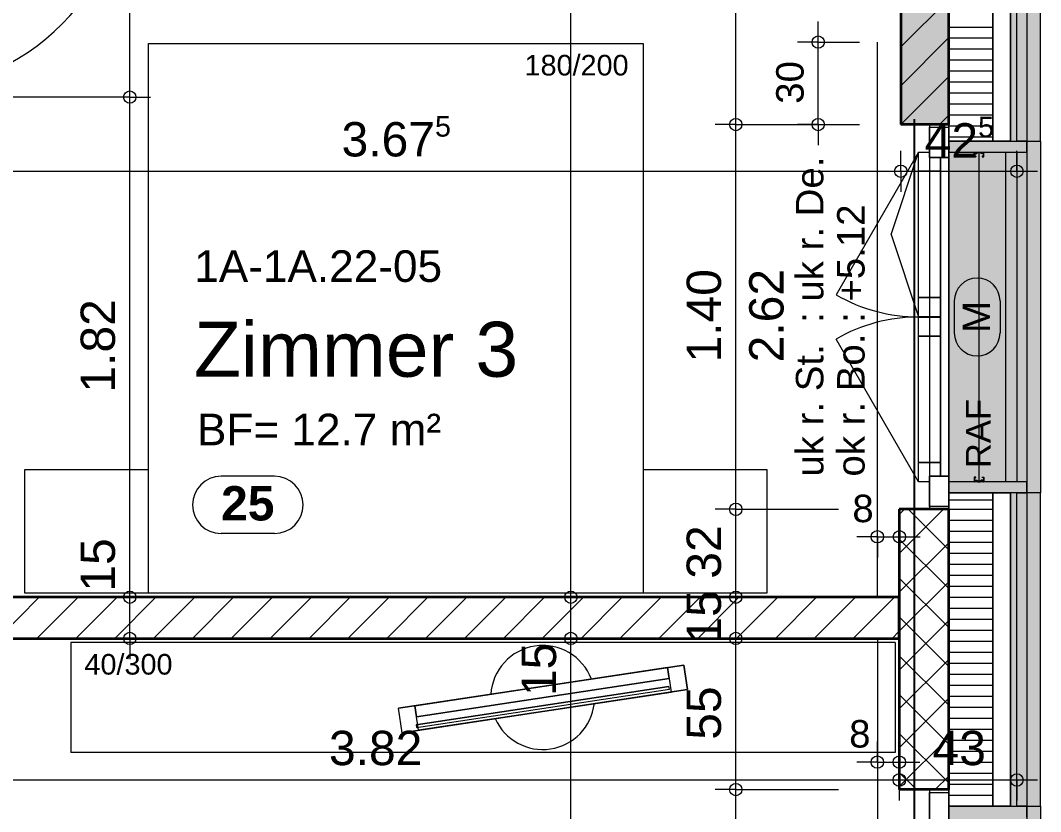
# Model space of a CAD drawing. Header units: metres. Extents: x 0.003 to 0.843, y 0.003 to 0.597.
# Drawn here: x 0.5668 to 0.641, y 0.2635 to 0.3211 of the extents above; entities that cross this region are included whole.
import ezdxf

# ---------------------------------------------------------------- set-up
doc = ezdxf.new("R2010")
doc.units = ezdxf.units.M
for name, pattern in [('AUSGEZOGEN', [0]), ('LINIE_23', [0.0079, 0.004, -0.0013, 0, -0.0013, 0, -0.0013]), ('PUNKT2', [3.175, 0, -3.175]), ('STRICHLINIE', [19.049999999999997, 12.7, -6.35]), ('STRICHPUNKT', [25.4, 12.7, -6.35, 0, -6.35])]:
    doc.linetypes.add(name, pattern=pattern)
for name, color, linetype, lineweight in [('Allgemein', 7, 'AUSGEZOGEN', 18), ('Bauachsen grob', 7, 'STRICHPUNKT', 13), ('Daemmung', 7, 'AUSGEZOGEN', 18), ('Elektro Text', 251, 'AUSGEZOGEN', 18), ('Fenster', 7, 'AUSGEZOGEN', 18), ('Fuellflaeche tragende Wände MW', 7, 'AUSGEZOGEN', 13), ('Holz Fassadenverkleidung', 7, 'AUSGEZOGEN', 18), ('Holzgelaender', 7, 'AUSGEZOGEN', 25), ('Konstruktion oben', 7, 'STRICHLINIE', 13), ('Moebel', 253, 'AUSGEZOGEN', 13), ('Oeffnungsrichtung Fenster', 7, 'AUSGEZOGEN', 13), ('Raumbezeichnung', 7, 'AUSGEZOGEN', 18), ('Rolladen', 7, 'AUSGEZOGEN', 13), ('Spengler', 7, 'AUSGEZOGEN', 18), ('Text Koten', 7, 'AUSGEZOGEN', 25), ('Text Werkplan Ausfuehrung', 7, 'AUSGEZOGEN', 25), ('Tuerzarge', 7, 'AUSGEZOGEN', 13), ('Unterkonstruktion', 7, 'AUSGEZOGEN', 18), ('Vorhangbrett', 7, 'AUSGEZOGEN', 13), ('Wand Beton bewehrt', 7, 'AUSGEZOGEN', 35), ('Wand Mauerwerk tragend', 7, 'AUSGEZOGEN', 35), ('Werkplan- Ausfuehrungsmasse', 7, 'AUSGEZOGEN', 13)]:
    doc.layers.add(name, color=color, linetype=linetype, lineweight=lineweight)
doc.styles.add('ARIAL', font='ARIAL.TTF')

msp = doc.modelspace()

# ---------------------------------------------------------------- hatches: boundary and pattern name
at = {"layer": 'Allgemein', "linetype": 'AUSGEZOGEN', "lineweight": 13}
h = msp.add_hatch(color=32, dxfattribs=at)
h.paths.add_polyline_path([(0.6388399857878693, 0.4874773561560801), (0.6388399857878693, 0.386497358413159), (0.6393199857771402, 0.386497358413159), (0.6393199857771406, 0.4874773561560801)])
h.paths.add_polyline_path([(0.6388399857878693, 0.3608973589853636), (0.6388399857878693, 0.3122973600716582), (0.6393199857771402, 0.3122973600716582), (0.6393199857771402, 0.3608973589853636)])
h.paths.add_polyline_path([(0.6388399857878693, 0.2866973606438628), (0.6388399857878693, 0.2854973606706849), (0.6393199857771402, 0.2854973606706849), (0.6393199857771402, 0.2866973606438628)])
h = msp.add_hatch(color=32, dxfattribs=at)
h.paths.add_polyline_path([(0.6388399857878693, 0.2382973617256871), (0.6388399857878693, 0.2025973625236443), (0.6393199857771402, 0.2025973625236443), (0.6393199857771402, 0.2382973617256871)])
h.paths.add_polyline_path([(0.6388399857878693, 0.2854973606706849), (0.6388399857878693, 0.2638973611534825), (0.6393199857771402, 0.2638973611534825), (0.6393199857771402, 0.2854973606706849)])
at = {"layer": 'Daemmung', "linetype": 'AUSGEZOGEN', "lineweight": 13}
for points in [[(0.6375599858164794, 0.3122973600716582), (0.6343599858880051, 0.3122973600716582), (0.6343599858880051, 0.3114973600895396), (0.6375599858164794, 0.3114973600895396), (0.6383599857985979, 0.3114973600895396), (0.6388399857878693, 0.3114973600895396), (0.639319985777139, 0.3114973600895396), (0.640039985761047, 0.3114973600895396), (0.640039985761047, 0.3122973600716582), (0.6393199857771402, 0.3122973600716582), (0.6388399857878693, 0.3122973600716582), (0.6383599857985979, 0.3122973600716582)], [(0.6375599858164794, 0.2874973606259814), (0.6343599858880051, 0.2874973606259814), (0.6343599858880051, 0.2866973606438628), (0.6375599858164794, 0.2866973606438628), (0.6383599857985979, 0.2866973606438628), (0.6388399857878693, 0.2866973606438628), (0.6393199857771402, 0.2866973606438628), (0.640039985761047, 0.2866973606438628), (0.640039985761047, 0.2874973606259814), (0.6393199857771392, 0.2874973606259814), (0.6388399857878693, 0.2874973606259814), (0.6383599857985979, 0.2874973606259814)], [(0.6375599858164794, 0.2638973611534825), (0.6343599858880051, 0.2638973611534825), (0.6343599858880051, 0.2630973611713639), (0.6375599858164794, 0.2630973611713639), (0.6383599857985979, 0.2630973611713639), (0.6388399857878693, 0.2630973611713639), (0.639319985777139, 0.2630973611713639), (0.640039985761047, 0.2630973611713639), (0.640039985761047, 0.2638973611534825), (0.6393199857771402, 0.2638973611534825), (0.6388399857878693, 0.2638973611534825), (0.6383599857985979, 0.2638973611534825)]]:
    msp.add_hatch(color=32, dxfattribs=at).paths.add_polyline_path(points)
at = {"layer": 'Fuellflaeche tragende Wände MW', "linetype": 'AUSGEZOGEN', "lineweight": 13}
msp.add_hatch(color=241, dxfattribs=at).paths.add_polyline_path([(0.6308599859662363, 0.3596973590121856), (0.6308599859662363, 0.3134973600448362), (0.6343599858880067, 0.3134973600448362), (0.6343599858880067, 0.3596973590121856)])
at = {"layer": 'Holzgelaender', "linetype": 'AUSGEZOGEN', "lineweight": 13}
msp.add_hatch(color=254, dxfattribs=at).paths.add_polyline_path([(0.6385199857950218, 0.3114973600895405), (0.6385199857950218, 0.2874973606259823), (0.6393199857771402, 0.2874973606259823), (0.6393199857771402, 0.3114973600895405)])
at = {"layer": 'Spengler', "linetype": 'AUSGEZOGEN', "lineweight": 13}
for points in [[(0.6410399857386956, 0.3122973600716582), (0.6410399857386956, 0.3608973589853636), (0.6393199857771402, 0.3608973589853636), (0.6393199857771402, 0.3122973600716582)], [(0.6410399857386954, 0.2866973606438628), (0.6410399857386956, 0.3122973600716582), (0.640039985761047, 0.3122973600716582), (0.640039985761047, 0.3114973600895396), (0.6343599858880051, 0.3114973600895396), (0.6343599858880051, 0.2874973606259814), (0.640039985761047, 0.2874973606259814), (0.640039985761047, 0.2866973606438628)], [(0.6410399857386954, 0.2866973606438628), (0.63931998577714, 0.2866973606438628), (0.63931998577714, 0.2638973611534825), (0.6410399857386954, 0.2638973611534825)], [(0.6410399857386954, 0.2382973617256871), (0.6410399857386956, 0.2638973611534825), (0.640039985761047, 0.2638973611534825), (0.640039985761047, 0.2630973611713639), (0.6343599858880051, 0.2630973611713639), (0.6343599858880051, 0.2390973617078057), (0.640039985761047, 0.2390973617078057), (0.640039985761047, 0.2382973617256871)]]:
    msp.add_hatch(color=254, dxfattribs=at).paths.add_polyline_path(points)

# ---------------------------------------------------------------- linework, layer by layer
at = {"layer": 'Allgemein', "color": 7, "linetype": 'AUSGEZOGEN', "lineweight": 13}
for p, q in [((0.6388399857878693, 0.3608973589853636), (0.6388399857878693, 0.3122973600716582)), ((0.6393199857771402, 0.3122973600716582), (0.6393199857771402, 0.3608973589853636)), ((0.6388399857878693, 0.2866973606438628), (0.6388399857878693, 0.2854973606706849)), ((0.6393199857771402, 0.2854973606706849), (0.6393199857771402, 0.2866973606438628)), ((0.6388399857878693, 0.2854973606706849), (0.6388399857878693, 0.2638973611534825)), ((0.6393199857771402, 0.2638973611534825), (0.6393199857771402, 0.2854973606706849))]:
    msp.add_line(p, q, dxfattribs=at)
at = {"layer": 'Bauachsen grob', "color": 32, "linetype": 'LINIE_23', "lineweight": 25, "true_color": 0xc36e14}
msp.add_line((0.6318599859438845, 0.01389736674141798), (0.6318599859438845, 0.5809999870806932), dxfattribs=at)
at = {"layer": 'Daemmung', "color": 7, "linetype": 'AUSGEZOGEN', "lineweight": 18}
for p, q in [((0.6375599858164794, 0.3122973600716582), (0.6375599858164794, 0.3608973589853636)), ((0.6343599858880049, 0.3596973590121856), (0.6343599858880049, 0.3134973600448362)), ((0.6343599858880049, 0.3134973600448362), (0.6343599858880049, 0.3122973600716582)), ((0.6375599858164797, 0.3122973600716582), (0.6343599858880051, 0.3122973600716582)), ((0.6343599858880051, 0.2866973606438628), (0.6375599858164797, 0.2866973606438628)), ((0.6343599858880049, 0.2866973606438628), (0.6343599858880049, 0.2854973606706849)), ((0.6375599858164794, 0.2854973606706849), (0.6375599858164794, 0.2866973606438628)), ((0.6343599858880049, 0.2854973606706849), (0.6343599858880049, 0.2650973611266604)), ((0.6375599858164794, 0.2638973611534825), (0.6375599858164794, 0.2854973606706849)), ((0.6343599858880049, 0.2650973611266604), (0.6343599858880049, 0.2638973611534825)), ((0.6375599858164797, 0.2638973611534825), (0.6343599858880051, 0.2638973611534825))]:
    msp.add_line(p, q, dxfattribs=at)
at = {"layer": 'Daemmung', "color": 7, "linetype": 'AUSGEZOGEN', "lineweight": 13}
for p, q in [((0.6375599858164794, 0.3122973600716582), (0.6343599858880051, 0.3122973600716582)), ((0.6343599858880051, 0.3122973600716582), (0.6343599858880051, 0.3114973600895396)), ((0.6383599857985979, 0.3122973600716582), (0.6375599858164794, 0.3122973600716582)), ((0.6388399857878693, 0.3122973600716582), (0.6383599857985979, 0.3122973600716582)), ((0.640039985761047, 0.3122973600716582), (0.6393199857771402, 0.3122973600716582)), ((0.640039985761047, 0.3114973600895396), (0.640039985761047, 0.3122973600716582)), ((0.6343599858880051, 0.3114973600895396), (0.6375599858164794, 0.3114973600895396)), ((0.6375599858164794, 0.3114973600895396), (0.6383599857985979, 0.3114973600895396)), ((0.6383599857985979, 0.3114973600895396), (0.6388399857878693, 0.3114973600895396)), ((0.6388399857878693, 0.3114973600895396), (0.639319985777139, 0.3114973600895396)), ((0.639319985777139, 0.3114973600895396), (0.640039985761047, 0.3114973600895396)), ((0.6375599858164794, 0.2874973606259814), (0.6343599858880051, 0.2874973606259814)), ((0.6343599858880051, 0.2874973606259814), (0.6343599858880051, 0.2866973606438628)), ((0.6383599857985979, 0.2874973606259814), (0.6375599858164794, 0.2874973606259814)), ((0.6388399857878693, 0.2874973606259814), (0.6383599857985979, 0.2874973606259814)), ((0.6393199857771392, 0.2874973606259814), (0.6388399857878693, 0.2874973606259814)), ((0.640039985761047, 0.2874973606259814), (0.6393199857771392, 0.2874973606259814)), ((0.640039985761047, 0.2866973606438628), (0.640039985761047, 0.2874973606259814)), ((0.6343599858880051, 0.2866973606438628), (0.6375599858164794, 0.2866973606438628)), ((0.6375599858164794, 0.2866973606438628), (0.6383599857985979, 0.2866973606438628)), ((0.6383599857985979, 0.2866973606438628), (0.6388399857878693, 0.2866973606438628)), ((0.6393199857771402, 0.2866973606438628), (0.640039985761047, 0.2866973606438628)), ((0.6343599858880048, 0.2861973577924283), (0.637559981625945, 0.2861973576525521)), ((0.6343599876648731, 0.2846973607346627), (0.6375599858164795, 0.2846973605947863)), ((0.6343599876299036, 0.2838973607406231), (0.6375599858164794, 0.2838973606007467)), ((0.6343599875949348, 0.2830973607465836), (0.6375599858164794, 0.2830973606067072)), ((0.6343599875949348, 0.2830973607465836), (0.6375599858164794, 0.2830973606067072)), ((0.6343599875599655, 0.282297360752544), (0.6375599858164794, 0.2822973606126676)), ((0.6343599875249964, 0.2814973607585046), (0.6375599858164795, 0.2814973606186281)), ((0.6343599874900273, 0.280697360764465), (0.6375599858164794, 0.2806973606245886)), ((0.6343599874550583, 0.2798973607704255), (0.6375599858164795, 0.2798973606305491)), ((0.6343599874550583, 0.2798973607704255), (0.6375599858164795, 0.2798973606305491)), ((0.6343599874200891, 0.2790973607763859), (0.6375599858164795, 0.2790973606365096)), ((0.63435998738512, 0.2782973607823463), (0.6375599858164795, 0.27829736064247)), ((0.634359987350151, 0.2774973607883069), (0.6375599858164795, 0.2774973606484305)), ((0.6343599873151818, 0.2766973607942673), (0.6375599858164795, 0.2766973606543909)), ((0.6343599873151818, 0.2766973607942673), (0.6375599858164795, 0.2766973606543909)), ((0.6343599872802128, 0.2758973608002278), (0.6375599858164795, 0.2758973606603514)), ((0.6343599872452436, 0.2750973608061882), (0.6375599858164794, 0.2750973606663119)), ((0.6343599872102745, 0.2742973608121487), (0.6375599858164795, 0.2742973606722723)), ((0.6343599871753055, 0.2734973608181092), (0.6375599858164795, 0.2734973606782328)), ((0.6343599871753055, 0.2734973608181092), (0.6375599858164795, 0.2734973606782328)), ((0.6343599871403364, 0.2726973608240696), (0.6375599858164795, 0.2726973606841933)), ((0.6375599858164794, 0.2638973611534825), (0.6343599858880051, 0.2638973611534825)), ((0.6343599858880051, 0.2638973611534825), (0.6343599858880051, 0.2630973611713639)), ((0.6383599857985979, 0.2638973611534825), (0.6375599858164794, 0.2638973611534825)), ((0.6388399857878693, 0.2638973611534825), (0.6383599857985979, 0.2638973611534825)), ((0.640039985761047, 0.2638973611534825), (0.6393199857771402, 0.2638973611534825)), ((0.640039985761047, 0.2630973611713639), (0.640039985761047, 0.2638973611534825))]:
    msp.add_line(p, q, dxfattribs=at)
for points in [[(0.6343599858880049, 0.3205973575361285), (0.6343599858880049, 0.3205973575361285), (0.6375599831296169, 0.3205973573962521)], [(0.6343599858880049, 0.3197973575420889), (0.6343599858880049, 0.3197973575420889), (0.6375599830946478, 0.3197973574022126)], [(0.6343599858880049, 0.3197973575420889), (0.6343599858880049, 0.3197973575420889), (0.6375599830946478, 0.3197973574022126)], [(0.6343599858880049, 0.3189973575480493), (0.6343599858880049, 0.3189973575480493), (0.6375599830596788, 0.318997357408173)], [(0.6343599858880049, 0.31819735755401), (0.6343599858880049, 0.31819735755401), (0.6375599830247094, 0.3181973574141334)], [(0.6343599858880049, 0.3173973575599703), (0.634359985888005, 0.3173973575599703), (0.6375599829897406, 0.3173973574200941)], [(0.6343599858880049, 0.3165973575659308), (0.6343599858880049, 0.3165973575659308), (0.6375599829547711, 0.3165973574260544)], [(0.6343599858880049, 0.3165973575659308), (0.6343599858880049, 0.3165973575659308), (0.6375599829547711, 0.3165973574260544)], [(0.6343599858880049, 0.3157973575718912), (0.6343599858880049, 0.3157973575718912), (0.6375599829198023, 0.3157973574320149)], [(0.6343599858880049, 0.3149973575778516), (0.6343599858880049, 0.3149973575778516), (0.637559982884833, 0.3149973574379754)], [(0.6343599858880049, 0.3141973575838122), (0.6343599858880049, 0.3141973575838122), (0.6375599828498639, 0.3141973574439358)], [(0.6343599858880049, 0.3133973575897727), (0.6343599858880049, 0.3133973575897727), (0.6375599828148948, 0.3133973574498963)], [(0.6343599858880049, 0.3133973575897727), (0.6343599858880049, 0.3133973575897727), (0.6375599828148948, 0.3133973574498963)], [(0.6343599858880049, 0.312597357595733), (0.6343599858880049, 0.312597357595733), (0.6375599827799256, 0.3125973574558568)], [(0.6343599876998419, 0.2854973607287022), (0.6375599858164794, 0.2854973606706849), (0.6375599858164795, 0.2854973605888257)], [(0.6343599871053673, 0.2718973608300301), (0.6375599858164795, 0.2718973606901537), (0.6375599870815254, 0.2718973606901536)], [(0.6343599870703979, 0.2710973608359906), (0.6375599858164795, 0.2710973606961142), (0.6375599870465563, 0.2710973606961142)], [(0.6343599870354291, 0.270297360841951), (0.6375599858164795, 0.2702973607020746), (0.6375599870115872, 0.2702973607020746)], [(0.6343599870354291, 0.270297360841951), (0.6375599858164795, 0.2702973607020746), (0.6375599870115872, 0.2702973607020746)], [(0.6343599870004597, 0.2694973608479115), (0.6375599858164794, 0.2694973607080351), (0.6375599869766181, 0.2694973607080351)], [(0.6343599869654909, 0.268697360853872), (0.6375599858164795, 0.2686973607139956), (0.637559986941649, 0.2686973607139955)], [(0.6343599869305215, 0.2678973608598325), (0.6375599858164795, 0.267897360719956), (0.6375599869066796, 0.267897360719956)], [(0.6343599868955526, 0.2670973608657929), (0.6375599858164794, 0.2670973607259164), (0.6375599868717106, 0.2670973607259165)], [(0.6343599868955526, 0.2670973608657929), (0.6375599858164794, 0.2670973607259164), (0.6375599868717106, 0.2670973607259165)], [(0.6343599868605833, 0.2662973608717533), (0.6375599858164795, 0.2662973607318769), (0.6375599868367414, 0.2662973607318769)], [(0.6343599868256142, 0.2654973608777139), (0.6375599858164795, 0.2654973607378375), (0.6375599868017723, 0.2654973607378374)], [(0.6343599867906451, 0.2646973608836743), (0.6375599858164794, 0.2646973607437978), (0.6375599867668033, 0.2646973607437978)], [(0.6343599867556761, 0.2638973608896348), (0.6375599857660138, 0.2638973607497583), (0.6375599857660138, 0.2638973607497583), (0.6375599867318341, 0.2638973607497583)], [(0.6343599867556761, 0.2638973608896348), (0.6375599857660138, 0.2638973607497583), (0.6375599857660138, 0.2638973607497583), (0.6375599867318341, 0.2638973607497583)]]:
    msp.add_lwpolyline(points, dxfattribs=at)
at = {"layer": 'Elektro Text', "color": 40, "linetype": 'AUSGEZOGEN', "lineweight": 18}
for p, q in [((0.6347599858865114, 0.3006581152331034), (0.6347599858865114, 0.2983306936871212)), ((0.6380933191403718, 0.3006581152331034), (0.6380933191403718, 0.2983306936871212))]:
    msp.add_line(p, q, dxfattribs=at)
for centre, start, end in [((0.6364266525134415, 0.3006581152331034), 0, 180), ((0.6364266525134415, 0.2983306936871212), 180, 0)]:
    msp.add_arc(centre, 0.001666666626930237, start, end, dxfattribs=at)
at = {"layer": 'Fenster', "color": 7, "linetype": 'AUSGEZOGEN', "lineweight": 13}
for p, q in [((0.6329599859192993, 0.3100973601208321), (0.6329599859192993, 0.3009073603262447)), ((0.6329599859192993, 0.2980873603892765), (0.6329599859192993, 0.288897360594689))]:
    msp.add_line(p, q, dxfattribs=at)
for points in [[(0.6343599858880067, 0.3132973600493065), (0.6343599858880067, 0.3110973600984804), (0.6329599859192993, 0.3110973600984804), (0.6329599859192993, 0.3132973600493065), (0.6343599858880067, 0.3132973600493065)], [(0.6343599858880067, 0.3122973600716582), (0.6410399857386972, 0.3122973600716582), (0.6410399857386972, 0.2866973606438628), (0.6343599858880067, 0.2866973606438628), (0.6343599858880067, 0.3122973600716582)], [(0.6329599859192993, 0.3114973600895396), (0.6329599859192993, 0.3110973600984804), (0.6337599859014178, 0.3110973600984804), (0.6337599859014178, 0.3100973601208321), (0.6321599859371807, 0.3100973601208321), (0.6321599859371807, 0.3114973600895396), (0.6329599859192993, 0.3114973600895396)], [(0.6337599859014178, 0.2878973606170407), (0.6337599859014178, 0.299487360357984), (0.6329599859192993, 0.299487360357984), (0.6329599859192993, 0.299507360357537), (0.6337599859014178, 0.299507360357537), (0.6337599859014178, 0.3110973600984804), (0.6343599858880067, 0.3110973600984804), (0.6343599858880067, 0.2878973606170407), (0.6337599859014178, 0.2878973606170407)], [(0.6337599859014178, 0.3100973601208321), (0.6337599859014178, 0.3009073603262447), (0.6321599859371807, 0.3009073603262447), (0.6321599859371807, 0.3100973601208321), (0.6337599859014178, 0.3100973601208321)], [(0.6337599859014178, 0.3009073603262447), (0.6337599859014178, 0.299507360357537), (0.6329599859192993, 0.299507360357537), (0.6321599859371807, 0.299507360357537), (0.6321599859371807, 0.3009073603262447), (0.6337599859014178, 0.3009073603262447)], [(0.6329599859192993, 0.299487360357984), (0.6337599859014178, 0.299487360357984), (0.6337599859014178, 0.2980873603892765), (0.6321599859371807, 0.2980873603892765), (0.6321599859371807, 0.299487360357984), (0.6329599859192993, 0.299487360357984)], [(0.6337599859014178, 0.2980873603892765), (0.6337599859014178, 0.288897360594689), (0.6321599859371807, 0.288897360594689), (0.6321599859371807, 0.2980873603892765), (0.6337599859014178, 0.2980873603892765)], [(0.6337599859014178, 0.288897360594689), (0.6337599859014178, 0.2878973606170407), (0.6329599859192993, 0.2878973606170407), (0.6329599859192993, 0.2874973606259814), (0.6321599859371807, 0.2874973606259814), (0.6321599859371807, 0.288897360594689), (0.6337599859014178, 0.288897360594689)], [(0.6343599858880067, 0.2878973606170407), (0.6343599858880067, 0.2856973606662145), (0.6329599859192993, 0.2856973606662145), (0.6329599859192993, 0.2878973606170407), (0.6343599858880067, 0.2878973606170407)], [(0.6343599858880067, 0.2648973611311308), (0.6343599858880067, 0.2626973611803046), (0.6329599859192993, 0.2626973611803046), (0.6329599859192993, 0.2648973611311308), (0.6343599858880067, 0.2648973611311308)], [(0.6343599858880067, 0.2638973611534825), (0.6410399857386972, 0.2638973611534825), (0.6410399857386972, 0.2382973617256871), (0.6343599858880067, 0.2382973617256871), (0.6343599858880067, 0.2638973611534825)]]:
    msp.add_lwpolyline(points, dxfattribs=at)
at = {"layer": 'Holz Fassadenverkleidung', "color": 7, "linetype": 'PUNKT2', "lineweight": 13}
msp.add_line((0.6400399857610473, 0.488677356129258), (0.640039985761047, 0.1094173646063796), dxfattribs=at)
at = {"layer": 'Holzgelaender', "color": 7, "linetype": 'AUSGEZOGEN', "lineweight": 13}
for p, q in [((0.6385199857950218, 0.2874973606259823), (0.6385199857950218, 0.3114973600895405)), ((0.6385199857950218, 0.3114973600895405), (0.6393199857771402, 0.3114973600895405)), ((0.6393199857771402, 0.3114973600895405), (0.6393199857771402, 0.2874973606259823)), ((0.6393199857771402, 0.2874973606259823), (0.6385199857950218, 0.2874973606259823))]:
    msp.add_line(p, q, dxfattribs=at)
at = {"layer": 'Konstruktion oben', "color": 7, "linetype": 'STRICHPUNKT', "lineweight": 18}
msp.add_line((0.6400399857610473, 0.488677356129258), (0.640039985761047, 0.1094173646063796), dxfattribs=at)
at = {"layer": 'Moebel', "color": 253, "linetype": 'AUSGEZOGEN', "lineweight": 13}
for p, q in [((0.5761099871899942, 0.2793973608070305), (0.5761099871899942, 0.3193973599129609)), ((0.5761099871899942, 0.3193973599129609), (0.6121099863853312, 0.3193973599129609)), ((0.6121099863853312, 0.3193973599129609), (0.6121099863853312, 0.2793973608070305)), ((0.5671099873911597, 0.2793973608070305), (0.5671099873911597, 0.2883973606058648)), ((0.5671099873911597, 0.2883973606058648), (0.5761099871899942, 0.2883973606058648)), ((0.6121099863853312, 0.2883973606058648), (0.6211099861841656, 0.2883973606058648)), ((0.6211099861841656, 0.2883973606058648), (0.6211099861841656, 0.2793973608070305)), ((0.5761099871899942, 0.2793973608070305), (0.5671099873911597, 0.2793973608070305)), ((0.6121099863853312, 0.2793973608070305), (0.5761099871899942, 0.2793973608070305)), ((0.6211099861841656, 0.2793973608070305), (0.6121099863853312, 0.2793973608070305)), ((0.6304599859751769, 0.2757972636331983), (0.5704599873162814, 0.275797426990298)), ((0.5704599873162814, 0.2757973195284039), (0.5704599873162814, 0.2677973046624779)), ((0.6304599859751769, 0.2757972528870096), (0.6304599859751769, 0.2677972638120122)), ((0.5943084669744003, 0.2710174275573463), (0.6150721471325818, 0.2741590141906431)), ((0.6150721471325818, 0.2741590141906431), (0.5943084669744003, 0.2710174275573463)), ((0.5954949629834395, 0.2711969467935346), (0.613885651123543, 0.2739794949544544)), ((0.613885651123543, 0.2739794949544544), (0.5954949629834395, 0.2711969467935346)), ((0.613885651123543, 0.2739794949544548), (0.5954949629834395, 0.2711969467935346)), ((0.613885651123543, 0.2739794949544544), (0.5954949629834395, 0.2711969467935346)), ((0.613885651123543, 0.2739794949544544), (0.613885651123543, 0.2739794949544544)), ((0.613885651123543, 0.2739794949544544), (0.6141549299778257, 0.2721997509408962)), ((0.613885651123543, 0.2739794949544544), (0.6141549299778252, 0.2721997509408962)), ((0.6140053306143353, 0.2731884976150954), (0.613885651123543, 0.2739794949544548)), ((0.613885651123543, 0.2739794949544548), (0.613885651123543, 0.2739794949544544)), ((0.6140053306143353, 0.2731884976150954), (0.613885651123543, 0.2739794949544544)), ((0.6150721471325818, 0.2741590141906431), (0.6153414259868646, 0.2723792701770849)), ((0.6153414259868646, 0.2723792701770849), (0.6150721471325818, 0.2741590141906431)), ((0.6150721471325818, 0.2741590141906431), (0.6150721471325818, 0.2741590141906431)), ((0.6139950902346646, 0.2725952496105761), (0.5956044020945611, 0.2698127014496563)), ((0.5956044020945611, 0.2698127014496563), (0.6139950902346646, 0.2725952496105761)), ((0.5956146424742317, 0.2704059494541752), (0.6140053306143353, 0.2731884976150954)), ((0.6140053306143353, 0.2731884976150954), (0.5956146424742317, 0.2704059494541757)), ((0.6140250101073627, 0.2723975002757361), (0.6139950902346646, 0.2725952496105761)), ((0.6140250101073627, 0.2723975002757361), (0.6139950902346646, 0.2725952496105761)), ((0.6139950902346646, 0.2725952496105761), (0.6139950902346646, 0.2725952496105761)), ((0.6140053306143353, 0.2731884976150954), (0.6140053306143353, 0.2731884976150954)), ((0.6153414259868646, 0.2723792701770849), (0.5945777458286832, 0.2692376835437881)), ((0.5945777458286832, 0.2692376835437881), (0.6153414259868646, 0.2723792701770849)), ((0.5956343219672591, 0.2696149521148163), (0.6140250101073627, 0.2723975002757361)), ((0.5956343219672591, 0.2696149521148163), (0.6140250101073627, 0.2723975002757361)), ((0.6141549299778252, 0.2721997509408962), (0.595764241837722, 0.2694172027799764)), ((0.595764241837722, 0.2694172027799764), (0.6141549299778257, 0.2721997509408962)), ((0.6140250101073627, 0.2723975002757361), (0.6140250101073627, 0.2723975002757361)), ((0.6141549299778257, 0.2721997509408962), (0.6141549299778252, 0.2721997509408962)), ((0.6153414259868646, 0.2723792701770849), (0.6153414259868646, 0.2723792701770849)), ((0.5945777458286832, 0.2692376835437881), (0.5943084669744003, 0.2710174275573463)), ((0.5945777458286832, 0.2692376835437881), (0.5943084669744003, 0.2710174275573463)), ((0.5943084669744003, 0.2710174275573463), (0.5943084669744003, 0.2710174275573463)), ((0.5954949629834395, 0.2711969467935346), (0.5954949629834395, 0.2711969467935346)), ((0.595764241837722, 0.2694172027799764), (0.5954949629834395, 0.2711969467935346)), ((0.595764241837722, 0.2694172027799764), (0.5954949629834395, 0.2711969467935346)), ((0.5954949629834395, 0.2711969467935346), (0.5956146424742317, 0.2704059494541752)), ((0.5954949629834395, 0.2711969467935346), (0.5954949629834395, 0.2711969467935346)), ((0.5954949629834395, 0.2711969467935346), (0.5956146424742317, 0.2704059494541757)), ((0.5956146424742317, 0.2704059494541757), (0.5956146424742317, 0.2704059494541752)), ((0.5956044020945611, 0.2698127014496563), (0.5956343219672591, 0.2696149521148163)), ((0.5956044020945611, 0.2698127014496563), (0.5956044020945611, 0.2698127014496563)), ((0.5956044020945611, 0.2698127014496563), (0.5956343219672591, 0.2696149521148163)), ((0.5956343219672591, 0.2696149521148163), (0.5956343219672591, 0.2696149521148163)), ((0.5945777458286832, 0.2692376835437881), (0.5945777458286832, 0.2692376835437881)), ((0.595764241837722, 0.2694172027799764), (0.595764241837722, 0.2694172027799764)), ((0.6304599859751769, 0.2677972380210831), (0.5704599873162814, 0.2677973046624779))]:
    msp.add_line(p, q, dxfattribs=at)
for centre, radius, start, end in [((0.6048099865485003, 0.2717972235215765), 0.00378739260380356, 20.79798353211974, 176.4094364694278), ((0.6048099865485003, 0.271797223521576), 0.003780941706546413, 203.940026114253, 353.2673938941764)]:
    msp.add_arc(centre, radius, start, end, dxfattribs=at)
at = {"layer": 'Oeffnungsrichtung Fenster', "color": 7, "linetype": 'AUSGEZOGEN', "lineweight": 13}
for p, q in [((0.6321599859371807, 0.3114973600895396), (0.626159986071291, 0.3011050554764124)), ((0.6301599859818842, 0.3055023602235383), (0.6321599859371807, 0.3114973600895396)), ((0.6301599859818842, 0.3055023602235383), (0.6321599859371807, 0.299507360357537)), ((0.6321599859371807, 0.2874973606259814), (0.626159986071291, 0.2978896652391086))]:
    msp.add_line(p, q, dxfattribs=at)
for centre, start, end in [((0.6321599859371781, 0.3114973600895395), 240.000000000002, 270.0000000000016), ((0.6321599859371786, 0.2874973606259813), 90.00000000000212, 120.0000000000011)]:
    msp.add_arc(centre, 0.0119999997317791, start, end, dxfattribs=at)
at = {"layer": 'Rolladen', "color": 7, "linetype": 'AUSGEZOGEN', "lineweight": 13}
for p, q in [((0.6361999858468742, 0.3114873600897655), (0.6362399858459803, 0.3114873600897655)), ((0.6361999858468742, 0.3111473600973651), (0.6361999858468742, 0.3114873600897655)), ((0.6363199858441921, 0.3111473600973651), (0.6361999858468742, 0.3111473600973651)), ((0.6362399858459803, 0.3114273600911065), (0.6362399858459803, 0.3114873600897655)), ((0.6362399858459803, 0.3114273600911065), (0.6363799858428508, 0.3114273600911065)), ((0.6362399858459803, 0.3111873600964709), (0.6362399858459803, 0.3113873600920007)), ((0.6362399858459803, 0.3113873600920007), (0.6363965543849747, 0.3113873600920007)), ((0.6362399858459803, 0.3111873600964709), (0.6363199858441921, 0.3111873600964709)), ((0.6363199858441921, 0.3111873600964709), (0.6363199858441921, 0.3111473600973651)), ((0.6363799858428508, 0.3114273600911065), (0.6364499858412864, 0.3114973600895419)), ((0.6363965543849747, 0.3113873600920007), (0.6364665543834104, 0.311457360090436)), ((0.6364499858412864, 0.3114973600895419), (0.6366699858363689, 0.3114973600895419)), ((0.636653417294244, 0.311457360090436), (0.6364665543834104, 0.311457360090436)), ((0.6364999858401689, 0.3114973600895419), (0.6365099858399451, 0.3114973600895419)), ((0.6365099858399451, 0.3114973600895419), (0.6366099858377102, 0.3114973600895419)), ((0.6367234172926792, 0.3113873600920015), (0.636653417294244, 0.311457360090436)), ((0.6367399858348044, 0.3114273600911074), (0.6366699858363689, 0.3114973600895419)), ((0.636879985831675, 0.3113873600920015), (0.6367234172926792, 0.3113873600920015)), ((0.636879985831675, 0.3114273600911074), (0.6367399858348044, 0.3114273600911074)), ((0.6367999858334632, 0.311187360096472), (0.6367999858334632, 0.3111473600973659)), ((0.636879985831675, 0.311187360096472), (0.6367999858334632, 0.311187360096472)), ((0.6367999858334632, 0.3111473600973659), (0.6369199858307811, 0.3111473600973659)), ((0.636879985831675, 0.3114873600897663), (0.6369199858307811, 0.3114873600897663)), ((0.636879985831675, 0.3114273600911074), (0.636879985831675, 0.3114873600897663)), ((0.636879985831675, 0.311187360096472), (0.636879985831675, 0.3113873600920015)), ((0.6369199858307811, 0.3111473600973659), (0.6369199858307811, 0.3114873600897663)), ((0.6361999858468742, 0.2878473606181606), (0.6361999858468742, 0.2875073606257602)), ((0.6363199858441921, 0.2878473606181606), (0.6361999858468742, 0.2878473606181606)), ((0.6361999858468742, 0.2875073606257602), (0.6362399858459803, 0.2875073606257602)), ((0.6362399858459803, 0.2878073606190547), (0.6363199858441921, 0.2878073606190547)), ((0.6362399858459803, 0.2878073606190547), (0.6362399858459803, 0.287607360623525)), ((0.6362399858459803, 0.287607360623525), (0.6363965543849747, 0.287607360623525)), ((0.6362399858459803, 0.2875673606244191), (0.6363799858428508, 0.2875673606244191)), ((0.6362399858459803, 0.2875673606244191), (0.6362399858459803, 0.2875073606257602)), ((0.6363199858441921, 0.2878073606190547), (0.6363199858441921, 0.2878473606181606)), ((0.6363799858428508, 0.2875673606244191), (0.6364499858412864, 0.2874973606259837)), ((0.6363965543849747, 0.287607360623525), (0.6364665543834104, 0.2875373606250896)), ((0.6364499858412864, 0.2874973606259837), (0.6366699858363689, 0.2874973606259837)), ((0.636653417294244, 0.2875373606250896), (0.6364665543834104, 0.2875373606250896)), ((0.6364999858401689, 0.2874973606259837), (0.6365099858399451, 0.2874973606259837)), ((0.6365099858399451, 0.2874973606259837), (0.6366099858377102, 0.2874973606259837)), ((0.6367234172926792, 0.2876073606235236), (0.636653417294244, 0.2875373606250896)), ((0.6367399858348044, 0.2875673606244177), (0.6366699858363689, 0.2874973606259837)), ((0.636879985831675, 0.2876073606235236), (0.6367234172926792, 0.2876073606235236)), ((0.636879985831675, 0.2875673606244177), (0.6367399858348044, 0.2875673606244177)), ((0.6367999858334632, 0.2878473606181592), (0.6369199858307811, 0.2878473606181592)), ((0.6367999858334632, 0.2878073606190533), (0.6367999858334632, 0.2878473606181592)), ((0.636879985831675, 0.2878073606190533), (0.6367999858334632, 0.2878073606190533)), ((0.636879985831675, 0.2878073606190533), (0.636879985831675, 0.2876073606235236)), ((0.636879985831675, 0.2875673606244177), (0.636879985831675, 0.2875073606257588)), ((0.636879985831675, 0.2875073606257588), (0.6369199858307811, 0.2875073606257588)), ((0.6369199858307811, 0.2878473606181592), (0.6369199858307811, 0.2875073606257588))]:
    msp.add_line(p, q, dxfattribs=at)
at = {"layer": 'Rolladen', "color": 7, "linetype": 'STRICHPUNKT', "lineweight": 13}
msp.add_line((0.6365599858388276, 0.2874973606259837), (0.6365599858388276, 0.3114973600895419), dxfattribs=at)
at = {"layer": 'Spengler', "color": 7, "linetype": 'AUSGEZOGEN', "lineweight": 13}
for p, q in [((0.6410399857386972, 0.3122973600716582), (0.6410399857386956, 0.3606973589898339)), ((0.6410399857386972, 0.2638973611534825), (0.6410399857386972, 0.2866973606438628))]:
    msp.add_line(p, q, dxfattribs=at)
at = {"layer": 'Text Werkplan Ausfuehrung', "color": 240, "linetype": 'AUSGEZOGEN', "lineweight": 13}
for p, q in [((0.5852863739256343, 0.287897773925246), (0.5814016536001643, 0.287897773925246)), ((0.5852863739256343, 0.283731107417525), (0.5814016536001643, 0.283731107417525))]:
    msp.add_line(p, q, dxfattribs=at)
for centre, start, end in [((0.5814016536001643, 0.2858144406713855), 90, 270), ((0.5852863739256343, 0.2858144406713855), 270, 90)]:
    msp.add_arc(centre, 0.002083333253860474, start, end, dxfattribs=at)
at = {"layer": 'Tuerzarge', "color": 7, "linetype": 'AUSGEZOGEN', "lineweight": 13}
msp.add_arc((0.5579599875956782, 0.3326973596156827), 0.01679999962449074, 270, 0, dxfattribs=at)
at = {"layer": 'Unterkonstruktion', "color": 7, "linetype": 'AUSGEZOGEN', "lineweight": 13}
for p, q in [((0.6375599858164794, 0.3608973589853636), (0.6375599858164794, 0.3122973600716582)), ((0.6388399857878693, 0.3122973600716582), (0.6388399857878693, 0.3608973589853636)), ((0.6383599857985982, 0.3122973600716582), (0.6375599858164797, 0.3122973600716582)), ((0.6388399857878693, 0.3122973600716582), (0.6383599857985982, 0.3122973600716582)), ((0.6375599858164797, 0.2866973606438628), (0.6383599857985982, 0.2866973606438628)), ((0.6375599858164794, 0.2866973606438628), (0.6375599858164794, 0.2854973606706849)), ((0.6383599857985982, 0.2866973606438628), (0.6388399857878693, 0.2866973606438628)), ((0.6388399857878693, 0.2854973606706849), (0.6388399857878693, 0.2866973606438628)), ((0.6375599858164794, 0.2854973606706849), (0.6375599858164794, 0.2638973611534825)), ((0.6388399857878693, 0.2638973611534825), (0.6388399857878693, 0.2854973606706849)), ((0.6383599857985982, 0.2638973611534825), (0.6375599858164797, 0.2638973611534825)), ((0.6388399857878693, 0.2638973611534825), (0.6383599857985982, 0.2638973611534825))]:
    msp.add_line(p, q, dxfattribs=at)
at = {"layer": 'Vorhangbrett', "color": 191, "linetype": 'AUSGEZOGEN', "lineweight": 13, "true_color": 0xbe96ea}
for p, q in [((0.6248599861003467, 0.3194973599107256), (0.6248599861003467, 0.3209973599237642)), ((0.6248599861003467, 0.3134973600448362), (0.6248599861003467, 0.3194973599107256)), ((0.6248599861003467, 0.3134973600448362), (0.6248599861003467, 0.3119973630530379)), ((0.6291599860042341, 0.2834973607153884), (0.6276599890124359, 0.2834973607153884)), ((0.6291599860042341, 0.2834973607153884), (0.6307692613305832, 0.2834973607153884)), ((0.6307692613305831, 0.2834973607153884), (0.6322692613436216, 0.2834973607153884)), ((0.6291599860042341, 0.2670973610819569), (0.6276599890124359, 0.2670973610819569)), ((0.6291599860042341, 0.2670973610819569), (0.6307599859684715, 0.2670973610819569)), ((0.6307599859684714, 0.2670973610819569), (0.6322599859815099, 0.2670973610819569))]:
    msp.add_line(p, q, dxfattribs=at)
at = {"layer": 'Vorhangbrett', "color": 191, "linetype": 'AUSGEZOGEN', "lineweight": 18, "true_color": 0xbe96ea}
for p, q in [((0.6248599861003467, 0.3194973599107256), (0.6233599860873082, 0.3194973599107256)), ((0.6248599861003467, 0.3194973599107256), (0.6263599830921448, 0.3194973599107256)), ((0.6248599861003467, 0.3194973599107256), (0.6278599860332913, 0.3194973599107256)), ((0.6248599861003467, 0.3134973600448362), (0.6233599860873082, 0.3134973600448362)), ((0.6248599861003467, 0.3134973600448362), (0.6263599830921448, 0.3134973600448362)), ((0.6248599861003467, 0.3134973600448362), (0.6278599860332913, 0.3134973600448362)), ((0.6291599860042341, 0.2834973607153884), (0.6291599860042341, 0.2849973607284269)), ((0.6307692613305831, 0.2834973607153884), (0.6307692613305831, 0.2849973607284269)), ((0.6291599860042341, 0.2834973607153884), (0.6291599860042341, 0.2819973637235902)), ((0.6307692613305831, 0.2834973607153884), (0.6307692613305831, 0.2819973637235902)), ((0.6291599860042341, 0.2670973610819569), (0.6291599860042341, 0.2685973610949954)), ((0.6307599859684714, 0.2670973610819569), (0.6307599859684714, 0.2685973610949954)), ((0.6291599860042341, 0.2670973610819569), (0.6291599860042341, 0.2655973640901588)), ((0.6307599859684714, 0.2670973610819569), (0.6307599859684714, 0.2655973640901588))]:
    msp.add_line(p, q, dxfattribs=at)
at = {"layer": 'Vorhangbrett', "color": 191, "linetype": 'STRICHPUNKT', "lineweight": 13, "true_color": 0xbe96ea}
for p, q in [((0.6291599860042341, 0.279097360813736), (0.6291599860042341, 0.3194973599107256)), ((0.6291599860042341, 0.2760973608807913), (0.6291599860042341, 0.2310973618866197))]:
    msp.add_line(p, q, dxfattribs=at)
at = {"layer": 'Vorhangbrett', "color": 191, "linetype": 'AUSGEZOGEN', "lineweight": 18, "true_color": 0xbe96ea}
for centre in [(0.6248599861003467, 0.3194973599107256), (0.6248599861003467, 0.3134973600448362), (0.6291599860042341, 0.2834973607153884), (0.6307692613305831, 0.2834973607153884), (0.6291599860042341, 0.2670973610819569), (0.6307599859684714, 0.2670973610819569)]:
    msp.add_circle(centre, 0.0004500000039115548, dxfattribs=at)
at = {"layer": 'Wand Beton bewehrt', "color": 7, "linetype": 'AUSGEZOGEN', "lineweight": 35}
for p, q in [((0.6307599859684715, 0.2854973606706849), (0.6307599859684715, 0.279097360813736)), ((0.6343599858880049, 0.2854973606706849), (0.6307599859684715, 0.2854973606706849)), ((0.6343599858880049, 0.2650973611266604), (0.6343599858880049, 0.2854973606706849)), ((0.6307599859684715, 0.279097360813736), (0.6307599859684715, 0.2760973608807913)), ((0.6307599859684715, 0.2760973608807913), (0.6307599859684715, 0.2650973611266604)), ((0.6329599859192993, 0.2650973611266604), (0.6307599859684715, 0.2650973611266604)), ((0.6343599858880051, 0.2650973611266604), (0.6329599859192993, 0.2650973611266604))]:
    msp.add_line(p, q, dxfattribs=at)
at = {"layer": 'Wand Beton bewehrt', "color": 7, "linetype": 'AUSGEZOGEN', "lineweight": 13}
for p, q in [((0.6314132054801533, 0.2854973606706849), (0.6343599858880049, 0.2825505802628334)), ((0.6342416326048997, 0.2854973606706849), (0.6343599858880049, 0.2853790073875797)), ((0.6333700124370025, 0.2650973611266604), (0.6343599858880049, 0.2660873345776627))]:
    msp.add_line(p, q, dxfattribs=at)
at = {"layer": 'Wand Beton bewehrt', "color": 180, "linetype": 'STRICHPUNKT', "lineweight": 18}
for p, q in [((0.6343599858880067, 0.2650973611266604), (0.6329599859192993, 0.2650973611266604)), ((0.6329599859192993, 0.2650973611266604), (0.6329599859192993, 0.2370973617525092)), ((0.6343599858880067, 0.2638973611534825), (0.6343599858880067, 0.2650973611266604)), ((0.6343599858880067, 0.2630973611713648), (0.6343599858880067, 0.2638973611534825))]:
    msp.add_line(p, q, dxfattribs=at)
at = {"layer": 'Wand Beton bewehrt', "color": 7, "linetype": 'AUSGEZOGEN', "lineweight": 13}
for points in [[(0.6307599859684715, 0.2822863245313531), (0.6307599859684715, 0.282286324531353), (0.6339710221078035, 0.2854973606706849)], [(0.6307599859684715, 0.2851147516560993), (0.6307599859684715, 0.2851147516560992), (0.6311425949830571, 0.2854973606706849)], [(0.6307599859684715, 0.2833221530576207), (0.6307599859684714, 0.2833221530576207), (0.6343599858880049, 0.2797221531380873)], [(0.6307599859684715, 0.2794578974066068), (0.6307599859684715, 0.2794578974066068), (0.6343599858880049, 0.28305789732614)], [(0.6307599859684715, 0.2804937259328743), (0.6307599859684714, 0.2804937259328743), (0.6343599858880049, 0.2768937260133409)], [(0.6307599859684715, 0.2766294702818606), (0.6307599859684715, 0.2766294702818606), (0.6343599858880049, 0.2802294702013938)], [(0.6307599859684715, 0.2776652988081281), (0.6307599859684714, 0.2776652988081281), (0.6343599858880049, 0.2740652988885947)], [(0.6307599859684715, 0.2738010431571144), (0.6307599859684715, 0.2738010431571144), (0.6343599858880049, 0.2774010430766476)], [(0.6307599859684715, 0.2748368716833819), (0.6307599859684714, 0.2748368716833819), (0.6343599858880049, 0.2712368717638485)], [(0.6307599859684715, 0.2709726160323682), (0.6307599859684715, 0.2709726160323682), (0.6343599858880049, 0.2745726159519014)], [(0.6307599859684715, 0.2720084445586358), (0.6307599859684714, 0.2720084445586358), (0.6343599858880049, 0.2684084446391024)], [(0.6307599859684715, 0.268144188907622), (0.6307599859684715, 0.2681441889076219), (0.6343599858880049, 0.2717441888271552)], [(0.6307599859684715, 0.2691800174338896), (0.6307599859684714, 0.2691800174338896), (0.6343599858880049, 0.2655800175143562)], [(0.6307599859684715, 0.2653157617828757), (0.6307599859684715, 0.2653157617828757), (0.6343599858880049, 0.2689157617024089)], [(0.6307599859684715, 0.2663515903091434), (0.6307599859684714, 0.2663515903091434), (0.6320142151509545, 0.2650973611266604)]]:
    msp.add_lwpolyline(points, dxfattribs=at)
at = {"layer": 'Wand Mauerwerk tragend', "color": 7, "linetype": 'AUSGEZOGEN', "lineweight": 35}
for p, q in [((0.6343599858880049, 0.3134973600448362), (0.6343599858880049, 0.3596973590121856)), ((0.6308599859662359, 0.348097359271466), (0.6308599859662359, 0.3134973600448362)), ((0.6329599859192993, 0.3134973600448362), (0.6308599859662363, 0.3134973600448362)), ((0.6343599858880051, 0.3134973600448362), (0.6329599859192993, 0.3134973600448362)), ((0.6307599859684715, 0.279097360813736), (0.5573599876090891, 0.279097360813736)), ((0.6307599859684715, 0.2760973608807913), (0.6307599859684715, 0.279097360813736)), ((0.5573599876090891, 0.2760973608807913), (0.6307599859684715, 0.2760973608807913))]:
    msp.add_line(p, q, dxfattribs=at)
at = {"layer": 'Wand Mauerwerk tragend', "color": 7, "linetype": 'AUSGEZOGEN', "lineweight": 13}
for p, q in [((0.6308599859662358, 0.3191558771508178), (0.6343599858880048, 0.3226558770725867)), ((0.6308599859662359, 0.3163274500260716), (0.6343599858880049, 0.3198274499478405)), ((0.6308599859662358, 0.3134990229013254), (0.6343599858880048, 0.3169990228230943)), ((0.6336867502344928, 0.3134973600448362), (0.6343599858880049, 0.3141705956983482)), ((0.5651740526982401, 0.2760973608807913), (0.5681740526311848, 0.279097360813736)), ((0.568002479822986, 0.2760973608807913), (0.571002479755931, 0.279097360813736)), ((0.5708309069477326, 0.2760973608807913), (0.5738309068806773, 0.279097360813736)), ((0.5736593340724786, 0.2760973608807913), (0.5766593340054232, 0.279097360813736)), ((0.5764877611972249, 0.2760973608807913), (0.5794877611301698, 0.279097360813736)), ((0.5793161883219713, 0.2760973608807913), (0.5823161882549159, 0.279097360813736)), ((0.5821446154467174, 0.2760973608807913), (0.585144615379662, 0.279097360813736)), ((0.5849730425714634, 0.2760973608807913), (0.5879730425044084, 0.279097360813736)), ((0.5878014696962096, 0.2760973608807913), (0.5908014696291545, 0.279097360813736)), ((0.590629896820956, 0.2760973608807913), (0.5936298967539008, 0.279097360813736)), ((0.5934583239457022, 0.2760973608807913), (0.596458323878647, 0.279097360813736)), ((0.5962867510704482, 0.2760973608807913), (0.599286751003393, 0.279097360813736)), ((0.5991151781951949, 0.2760973608807913), (0.6021151781281394, 0.279097360813736)), ((0.6019436053199408, 0.2760973608807913), (0.6049436052528854, 0.279097360813736)), ((0.604772032444687, 0.2760973608807913), (0.6077720323776319, 0.279097360813736)), ((0.6076004595694333, 0.2760973608807913), (0.6106004595023781, 0.279097360813736)), ((0.6104288866941795, 0.2760973608807913), (0.6134288866271242, 0.279097360813736)), ((0.6132573138189257, 0.2760973608807913), (0.6162573137518704, 0.279097360813736)), ((0.616085740943672, 0.2760973608807913), (0.6190857408766168, 0.279097360813736)), ((0.6189141680684181, 0.2760973608807913), (0.6219141680013628, 0.279097360813736)), ((0.6217425951931644, 0.2760973608807913), (0.6247425951261092, 0.279097360813736)), ((0.6245710223179103, 0.2760973608807913), (0.6275710222508553, 0.279097360813736)), ((0.6273994494426568, 0.2760973608807913), (0.6303994493756016, 0.279097360813736)), ((0.630227876567403, 0.2760973608807913), (0.6307599859684715, 0.2766294702818597))]:
    msp.add_line(p, q, dxfattribs=at)
at = {"layer": 'Wand Mauerwerk tragend', "color": 180, "linetype": 'STRICHPUNKT', "lineweight": 18}
for p, q in [((0.6343599858880067, 0.3134973600448362), (0.6329599859192993, 0.3134973600448362)), ((0.6329599859192993, 0.3134973600448362), (0.6329599859192993, 0.2854973606706849)), ((0.6343599858880067, 0.3122973600716582), (0.6343599858880067, 0.3134973600448362)), ((0.6343599858880067, 0.3114973600895405), (0.6343599858880067, 0.3122973600716582)), ((0.6343599858880067, 0.2874973606259823), (0.6343599858880067, 0.3114973600895405)), ((0.6343599858880067, 0.2866973606438628), (0.6343599858880067, 0.2874973606259823)), ((0.6343599858880067, 0.2854973606706849), (0.6343599858880067, 0.2866973606438628)), ((0.6329599859192993, 0.2854973606706849), (0.6343599858880067, 0.2854973606706849))]:
    msp.add_line(p, q, dxfattribs=at)
at = {"layer": 'Werkplan- Ausfuehrungsmasse', "color": 7, "linetype": 'AUSGEZOGEN', "lineweight": 13}
for p, q in [((0.6068599865026781, 0.279097360813736), (0.6068599865026781, 0.348097359271466)), ((0.6188599862344571, 0.3134973600448362), (0.6188599862344571, 0.348097359271466)), ((0.5747599872201686, 0.3154973600001326), (0.5747599872201686, 0.333097359606742)), ((0.5747599872201686, 0.3154973600001326), (0.5732599872071301, 0.3154973600001326)), ((0.5747599872201686, 0.3154973600001326), (0.5762599842119668, 0.3154973600001326)), ((0.6188599862344571, 0.3134973600448362), (0.6173599862214186, 0.3134973600448362)), ((0.6188599862344571, 0.3134973600448362), (0.6203599832262554, 0.3134973600448362)), ((0.6188599862344571, 0.2854973606706849), (0.6188599862344571, 0.3134973600448362)), ((0.6308599859662363, 0.3100973601208343), (0.6308599859662363, 0.311597360133873)), ((0.6393199857771402, 0.3100973601208343), (0.6393199857771402, 0.311597360133873)), ((0.5573599876090891, 0.3100973601208343), (0.6308599859662363, 0.3100973601208343)), ((0.6308599859662363, 0.3100973601208343), (0.6308599859662363, 0.3085973631290361)), ((0.6308599859662363, 0.3100973601208343), (0.6308599859662363, 0.3100973601208343)), ((0.6308599859662363, 0.3100973601208343), (0.6393199857771402, 0.3100973601208343)), ((0.6393199857771402, 0.3100973601208343), (0.6393199857771402, 0.3085973631290361)), ((0.6393199857771402, 0.3100973601208343), (0.6393199857771402, 0.3100973601208343)), ((0.6393199857771402, 0.3100973601208343), (0.6408199857901788, 0.3100973601208343)), ((0.6188599862344571, 0.2854973606706849), (0.6173599862214186, 0.2854973606706849)), ((0.6188599862344571, 0.2854973606706849), (0.6203599832262554, 0.2854973606706849)), ((0.6188599862344571, 0.279097360813736), (0.6188599862344571, 0.2854973606706849)), ((0.5747599872201686, 0.279097360813736), (0.5732599872071301, 0.279097360813736)), ((0.5747599872201686, 0.279097360813736), (0.5762599842119668, 0.279097360813736)), ((0.5747599872201686, 0.279097360813736), (0.5747599872201686, 0.279097360813736)), ((0.5747599872201686, 0.2760973608807913), (0.5747599872201686, 0.279097360813736)), ((0.606859986502678, 0.279097360813736), (0.6053599864896395, 0.279097360813736)), ((0.606859986502678, 0.279097360813736), (0.6083599834944762, 0.279097360813736)), ((0.6068599865026781, 0.279097360813736), (0.6068599865026781, 0.279097360813736)), ((0.6068599865026781, 0.2760973608807913), (0.6068599865026781, 0.279097360813736)), ((0.6188599862344571, 0.279097360813736), (0.6173599862214186, 0.279097360813736)), ((0.6188599862344571, 0.279097360813736), (0.6203599832262554, 0.279097360813736)), ((0.6188599862344571, 0.279097360813736), (0.6188599862344571, 0.279097360813736)), ((0.6188599862344571, 0.2760973608807913), (0.6188599862344571, 0.279097360813736)), ((0.5747599872201686, 0.2760973608807913), (0.5732599872071301, 0.2760973608807913)), ((0.5747599872201686, 0.2760973608807913), (0.5762599842119668, 0.2760973608807913)), ((0.5747599872201686, 0.2760973608807913), (0.5747599872201686, 0.2760973608807913)), ((0.5747599872201686, 0.2760973608807913), (0.5747599872201686, 0.2745973638889931)), ((0.606859986502678, 0.2760973608807913), (0.6053599864896395, 0.2760973608807913)), ((0.606859986502678, 0.2760973608807913), (0.6083599834944762, 0.2760973608807913)), ((0.6068599865026781, 0.2760973608807913), (0.6068599865026781, 0.2760973608807913)), ((0.6068599865026781, 0.1661973633372477), (0.6068599865026781, 0.2760973608807913)), ((0.6188599862344571, 0.2760973608807913), (0.6173599862214186, 0.2760973608807913)), ((0.6188599862344571, 0.2760973608807913), (0.6203599832262554, 0.2760973608807913)), ((0.6188599862344571, 0.2760973608807913), (0.6188599862344571, 0.2760973608807913)), ((0.6188599862344571, 0.2650973611266604), (0.6188599862344571, 0.2760973608807913)), ((0.6307599859684713, 0.2657972380657866), (0.6307599859684713, 0.2672972380788251)), ((0.6393199857771402, 0.2657972380657866), (0.6393199857771402, 0.2672972380788251)), ((0.5543599876761444, 0.2657972380657866), (0.6307599859684713, 0.2657972380657866)), ((0.6307599859684713, 0.2657972380657866), (0.6307599859684713, 0.2642972410739883)), ((0.6307599859684713, 0.2657972380657866), (0.6307599859684713, 0.2657972380657866)), ((0.6307599859684713, 0.2657972380657866), (0.6393199857771402, 0.2657972380657866)), ((0.6393199857771402, 0.2657972380657866), (0.6393199857771402, 0.2642972410739883)), ((0.6393199857771402, 0.2657972380657866), (0.6393199857771402, 0.2657972380657866)), ((0.6393199857771402, 0.2657972380657866), (0.6408199857901788, 0.2657972380657866)), ((0.6188599862344571, 0.2650973611266604), (0.6173599862214186, 0.2650973611266604)), ((0.6188599862344571, 0.2650973611266604), (0.6203599832262554, 0.2650973611266604)), ((0.6188599862344571, 0.2370973617525092), (0.6188599862344571, 0.2650973611266604))]:
    msp.add_line(p, q, dxfattribs=at)
for points in [[(0.5747599872201686, 0.3154973600001326), (0.5741349872553048, 0.3154973600001326), (0.5741349872553048, 0.3154973600001326), (0.5741349872553048, 0.3154973600001326), (0.5741349872553048, 0.3154973600001326), (0.5741349872553048, 0.3154973600001326), (0.5741349872553048, 0.3154973600001326), (0.5741349872553048, 0.3154973600001326), (0.5741349872553048, 0.3154973600001326), (0.5741349872553047, 0.3154973600001326), (0.5741349872553047, 0.3154973600001326), (0.5741349872553047, 0.3154973600001326), (0.5741349872553047, 0.3154973600001326), (0.5741349872553047, 0.3154973600001326), (0.5741349872553047, 0.3154973600001326), (0.5741349872548889, 0.3154973600001326), (0.5741349872548889, 0.3154973600001326), (0.5741349872543712, 0.3154973600001326), (0.5741349872543712, 0.3154973600001326), (0.5741079654337408, 0.3154973600001326), (0.5741079654337408, 0.3154973600001326), (0.561359987519682, 0.3154973600001326)], [(0.5747599872201686, 0.279097360813736), (0.5747599872201684, 0.286299849487712), (0.5747599872201684, 0.286299849487712), (0.5747599872201684, 0.3019365169364155), (0.5747599872201684, 0.3019365169364155), (0.5747599872201686, 0.3154973600001326)], [(0.6188599862344571, 0.3134973600448362), (0.6217896748455584, 0.3134973600448363), (0.6217896748455584, 0.3134973600448363), (0.6263211689776302, 0.3134973600448362)], [(0.6188599862344571, 0.2854973606706849), (0.6212950597876318, 0.2854973606706849), (0.6212950597876318, 0.2854973606706849), (0.6225351639856367, 0.2854973606706849), (0.6225351639856367, 0.2854973606706849), (0.6263211689776302, 0.2854973606706849)], [(0.6188599862344571, 0.2650973611266604), (0.6209346973882852, 0.2650973611266604), (0.6209346973882852, 0.2650973611266604), (0.6220355876651411, 0.2650973611266604), (0.6220355876651411, 0.2650973611266604), (0.6263211689776302, 0.2650973611266604)]]:
    msp.add_lwpolyline(points, dxfattribs=at)
for centre in [(0.5747599872201686, 0.3154973600001326), (0.6188599862344571, 0.3134973600448362), (0.6308599859662363, 0.3100973601208343), (0.6393199857771402, 0.3100973601208343), (0.6188599862344571, 0.2854973606706849), (0.5747599872201686, 0.279097360813736), (0.606859986502678, 0.279097360813736), (0.6188599862344571, 0.279097360813736), (0.5747599872201686, 0.2760973608807913), (0.606859986502678, 0.2760973608807913), (0.6188599862344571, 0.2760973608807913), (0.6307599859684713, 0.2657972380657866), (0.6393199857771402, 0.2657972380657866), (0.6188599862344571, 0.2650973611266604)]:
    msp.add_circle(centre, 0.0004500000039115548, dxfattribs=at)

# ---------------------------------------------------------------- texts
at = {"layer": 'Elektro Text', "color": 40, "linetype": 'AUSGEZOGEN', "lineweight": 18, "insert": (0.637359985843298, 0.2983306936871212), "char_height": 0.002, "width": 0.001, "attachment_point": 7, "rotation": 90.00000250447816, "style": 'ARIAL'}
msp.add_mtext('M', dxfattribs=at)
at = {"layer": 'Moebel', "color": 253, "linetype": 'AUSGEZOGEN', "lineweight": 13, "char_height": 0.0015, "width": 0.00075, "attachment_point": 7, "style": 'ARIAL'}
for s, insert in [('180/200', (0.6034849864076836, 0.3170473599654879)), ('40/300', (0.5714599872939297, 0.2734473195809305))]:
    msp.add_mtext(s, dxfattribs=dict(at, insert=insert))
at = {"layer": 'Raumbezeichnung', "color": 7, "linetype": 'AUSGEZOGEN', "lineweight": 18, "attachment_point": 7, "style": 'ARIAL'}
for s, insert, char_height, width in [('1A-1A.22-05', (0.5794469188361769, 0.3020137605506151), 0.002299999952316284, 0.001149999976158142), ('Zimmer\\~3', (0.5794317746242693, 0.2950875073848547), 0.004, 0.002), ('BF=\\~12.7\\~m²', (0.5796471721629617, 0.2901549195059847), 0.002299999952316284, 0.001149999976158142)]:
    msp.add_mtext(s, dxfattribs=dict(at, insert=insert, char_height=char_height, width=width))
at = {"layer": 'Text Koten', "color": 7, "linetype": 'AUSGEZOGEN', "lineweight": 25, "char_height": 0.002, "width": 0.001, "attachment_point": 7, "rotation": 90.00000250447816, "style": 'ARIAL'}
for s, insert in [('uk\\~r.\\~St.\\~\\~:\\~uk\\~r.\\~De.', (0.6252599861361097, 0.2878806938633235)), ('ok\\~r.\\~Bo.\\~:\\~+5.12', (0.6282599861361096, 0.2878806937321893))]:
    msp.add_mtext(s, dxfattribs=dict(at, insert=insert))
at = {"layer": 'Text Werkplan Ausfuehrung', "color": 7, "linetype": 'AUSGEZOGEN', "lineweight": 25, "insert": (0.6373999857977981, 0.2884973606036271), "char_height": 0.001799999952316284, "width": 0.0008999999761581421, "attachment_point": 7, "rotation": 90.00000250447816, "style": 'ARIAL'}
msp.add_mtext('RAF', dxfattribs=at)
at = {"layer": 'Text Werkplan Ausfuehrung', "color": 240, "linetype": 'AUSGEZOGEN', "lineweight": 13, "insert": (0.5814016536001643, 0.2846477740072023), "char_height": 0.0025, "width": 0.00125, "attachment_point": 7, "style": 'ARIAL'}
msp.add_mtext('\\fArial|i0|b1|c0|p0;25', dxfattribs=at)
at = {"layer": 'Vorhangbrett', "color": 191, "linetype": 'AUSGEZOGEN', "lineweight": 18, "true_color": 0xbe96ea, "insert": (0.6238245154550058, 0.3150103204117409), "char_height": 0.002, "width": 0.001, "attachment_point": 7, "rotation": 90.00000250447816, "style": 'ARIAL'}
msp.add_mtext('30', dxfattribs=at)
at = {"layer": 'Vorhangbrett', "color": 191, "linetype": 'AUSGEZOGEN', "lineweight": 18, "true_color": 0xbe96ea, "char_height": 0.002, "width": 0.001, "attachment_point": 7, "style": 'ARIAL'}
for insert in [(0.6273420373544148, 0.2845314671042797), (0.6271077596467927, 0.2681314674708483)]:
    msp.add_mtext('8', dxfattribs=dict(at, insert=insert))
at = {"layer": 'Werkplan- Ausfuehrungsmasse', "color": 7, "linetype": 'AUSGEZOGEN', "lineweight": 13, "attachment_point": 7, "style": 'ARIAL'}
for s, insert, char_height, width in [('5', (0.5969679337241197, 0.3126000318061689), 0.0015, 0.00075), ('5', (0.6364915889189089, 0.3125556934715523), 0.0015, 0.00075), ('3.67', (0.590170525556431, 0.3111416984330985), 0.0025, 0.00125), ('42', (0.6326068685296932, 0.3110973600984827), 0.0025, 0.00125), ('3.82', (0.5892533702775844, 0.2668415763780513), 0.0025, 0.00125), ('43', (0.6331769231334335, 0.2668415763780513), 0.0025, 0.00125)]:
    msp.add_mtext(s, dxfattribs=dict(at, insert=insert, char_height=char_height, width=width))
at = {"layer": 'Werkplan- Ausfuehrungsmasse', "color": 7, "linetype": 'AUSGEZOGEN', "lineweight": 13, "char_height": 0.0025, "width": 0.00125, "attachment_point": 7, "rotation": 90.00000250447816, "style": 'ARIAL'}
for s, insert in [('1.40', (0.617817353242755, 0.296182217010974)), ('2.62', (0.6223702181838461, 0.2961907437033113)), ('1.82', (0.5737173542284665, 0.2939907438622108)), ('32', (0.6178156479221928, 0.2804470878483048)), ('15', (0.5737173542284665, 0.2795024767068467)), ('15', (0.617817353242755, 0.2757249188401988)), ('15', (0.6058173535109759, 0.2719024768767199)), ('55', (0.617817353242755, 0.268724918996661))]:
    msp.add_mtext(s, dxfattribs=dict(at, insert=insert))

doc.saveas('drawing.dxf')
